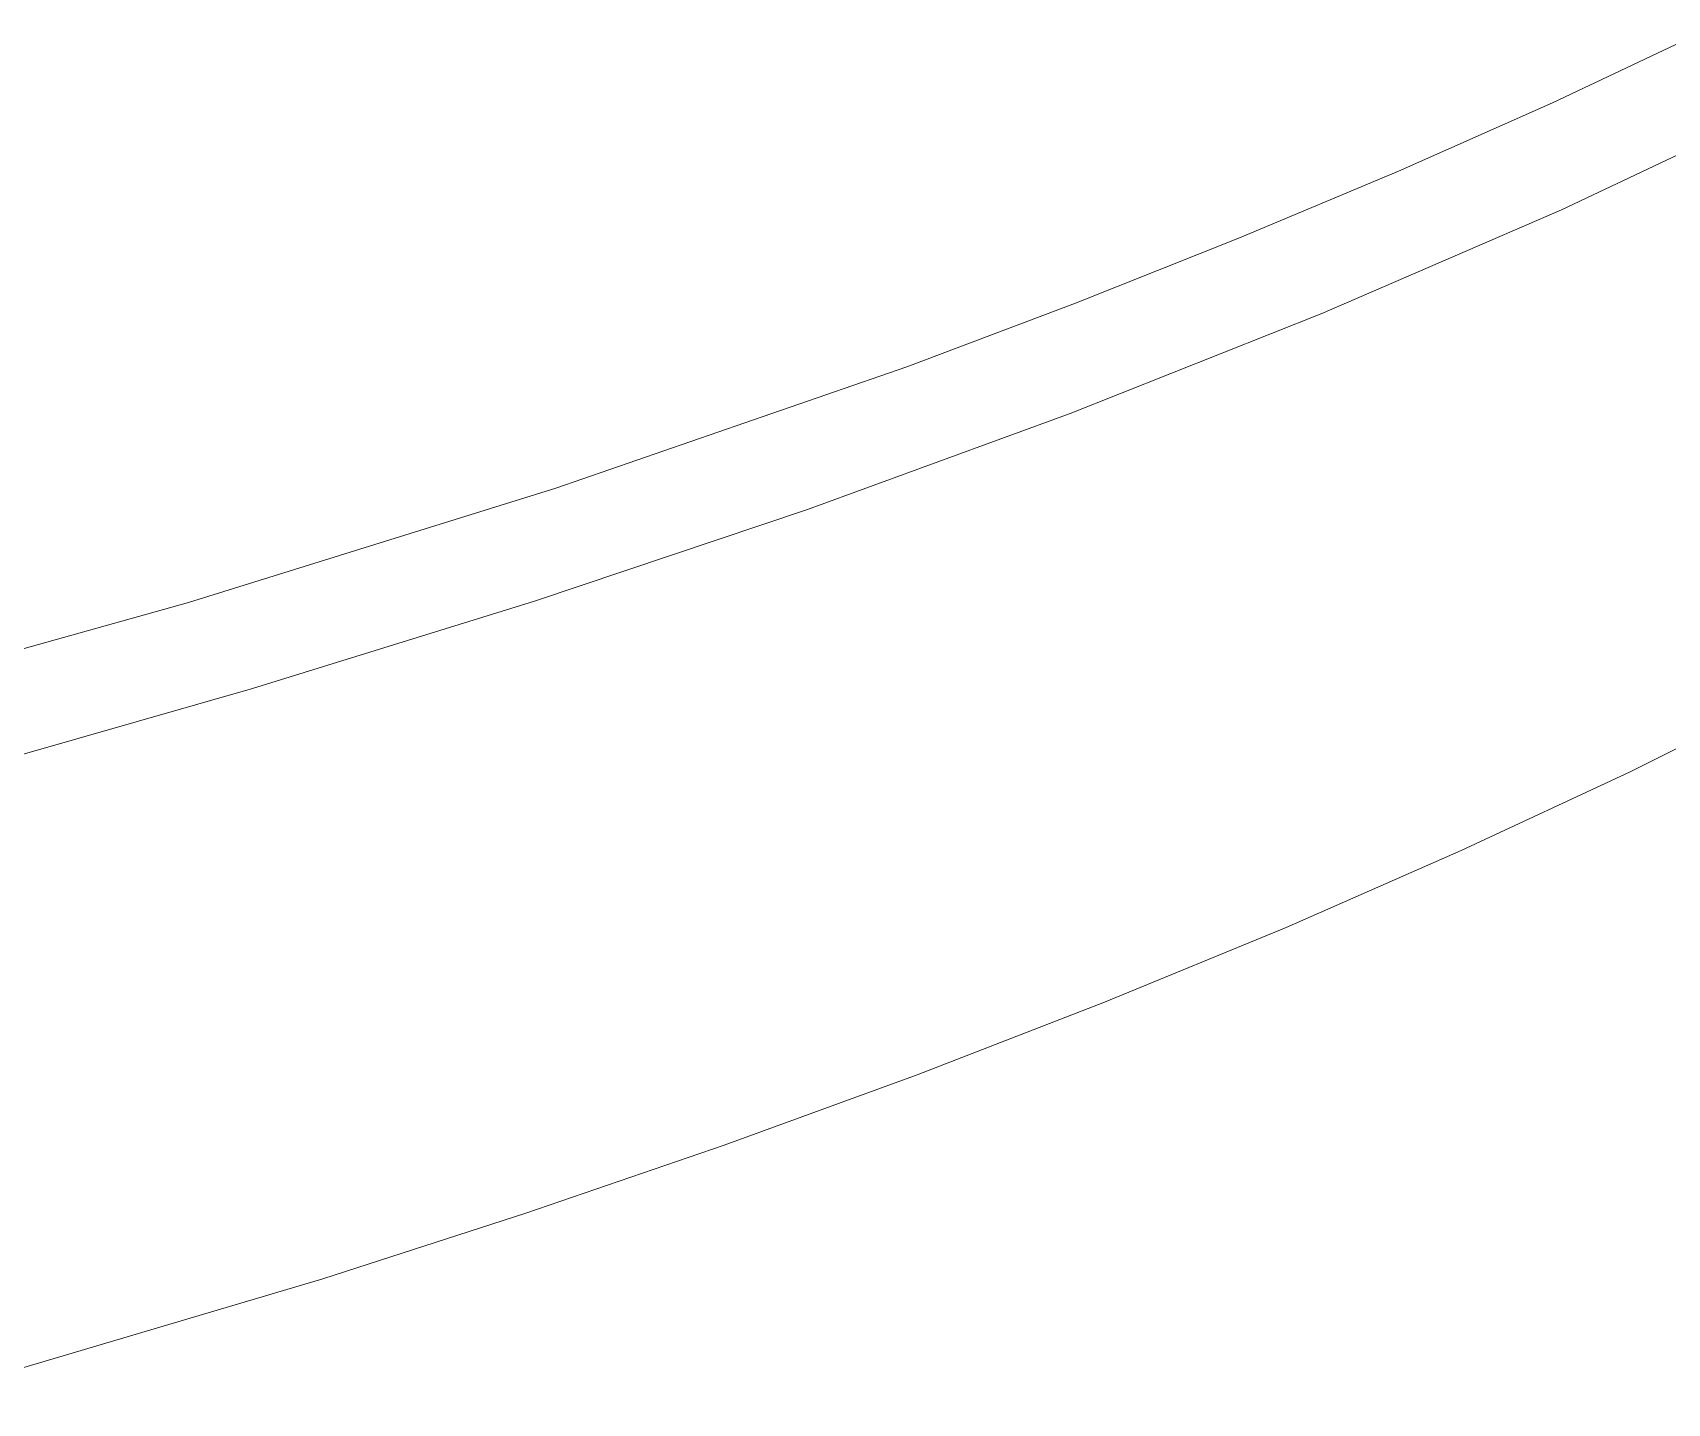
# Model space of a CAD drawing. Header units: inches. Extents: x 48 to 364, y 83 to 304.
# Drawn here: x 178.99 to 185.69, y 158.32 to 163.94 of the extents above; entities that cross this region are included whole.
import ezdxf

# ---------------------------------------------------------------- set-up
doc = ezdxf.new("R2010")
doc.units = ezdxf.units.IN
doc.header["$MEASUREMENT"] = 0
doc.layers.add('DIMS', color=7, linetype='Continuous')

# ---------------------------------------------------------------- blocks, each defined once
blk = doc.blocks.new('block 2044')
at = {"layer": 'DIMS', "color": 7, "lineweight": 18, "true_color": 0xffffff}
blk.add_lwpolyline([(178.4621, 158.3235), (180.1806, 158.8327)], dxfattribs=at)
blk = doc.blocks.new('block 2043')
at = {"layer": 'DIMS'}
blk.add_blockref('block 2044', (0, 0), dxfattribs=at)
blk = doc.blocks.new('block 2042')
at = {"layer": 'DIMS'}
blk.add_blockref('block 2043', (0, 0), dxfattribs=at)
blk = doc.blocks.new('block 2047')
at = {"layer": 'DIMS', "color": 7, "lineweight": 18, "true_color": 0xffffff}
blk.add_lwpolyline([(180.1806, 158.8327), (181.0129, 159.1021)], dxfattribs=at)
blk = doc.blocks.new('block 2046')
at = {"layer": 'DIMS'}
blk.add_blockref('block 2047', (0, 0), dxfattribs=at)
blk = doc.blocks.new('block 2045')
at = {"layer": 'DIMS'}
blk.add_blockref('block 2046', (0, 0), dxfattribs=at)
blk = doc.blocks.new('block 2050')
at = {"layer": 'DIMS', "color": 7, "lineweight": 18, "true_color": 0xffffff}
blk.add_lwpolyline([(181.0129, 159.1021), (181.8249, 159.3808)], dxfattribs=at)
blk = doc.blocks.new('block 2049')
at = {"layer": 'DIMS'}
blk.add_blockref('block 2050', (0, 0), dxfattribs=at)
blk = doc.blocks.new('block 2048')
at = {"layer": 'DIMS'}
blk.add_blockref('block 2049', (0, 0), dxfattribs=at)
blk = doc.blocks.new('block 2053')
at = {"layer": 'DIMS', "color": 7, "lineweight": 18, "true_color": 0xffffff}
blk.add_lwpolyline([(181.8249, 159.3808), (182.6149, 159.6685)], dxfattribs=at)
blk = doc.blocks.new('block 2052')
at = {"layer": 'DIMS'}
blk.add_blockref('block 2053', (0, 0), dxfattribs=at)
blk = doc.blocks.new('block 2051')
at = {"layer": 'DIMS'}
blk.add_blockref('block 2052', (0, 0), dxfattribs=at)
blk = doc.blocks.new('block 2056')
at = {"layer": 'DIMS', "color": 7, "lineweight": 18, "true_color": 0xffffff}
blk.add_lwpolyline([(182.6149, 159.6685), (183.3824, 159.9661)], dxfattribs=at)
blk = doc.blocks.new('block 2055')
at = {"layer": 'DIMS'}
blk.add_blockref('block 2056', (0, 0), dxfattribs=at)
blk = doc.blocks.new('block 2054')
at = {"layer": 'DIMS'}
blk.add_blockref('block 2055', (0, 0), dxfattribs=at)
blk = doc.blocks.new('block 2059')
at = {"layer": 'DIMS', "color": 7, "lineweight": 18, "true_color": 0xffffff}
blk.add_lwpolyline([(183.3824, 159.9661), (184.1262, 160.272)], dxfattribs=at)
blk = doc.blocks.new('block 2058')
at = {"layer": 'DIMS'}
blk.add_blockref('block 2059', (0, 0), dxfattribs=at)
blk = doc.blocks.new('block 2057')
at = {"layer": 'DIMS'}
blk.add_blockref('block 2058', (0, 0), dxfattribs=at)
blk = doc.blocks.new('block 2062')
at = {"layer": 'DIMS', "color": 7, "lineweight": 18, "true_color": 0xffffff}
blk.add_lwpolyline([(184.1262, 160.272), (184.8438, 160.5869)], dxfattribs=at)
blk = doc.blocks.new('block 2061')
at = {"layer": 'DIMS'}
blk.add_blockref('block 2062', (0, 0), dxfattribs=at)
blk = doc.blocks.new('block 2060')
at = {"layer": 'DIMS'}
blk.add_blockref('block 2061', (0, 0), dxfattribs=at)
blk = doc.blocks.new('block 2065')
at = {"layer": 'DIMS', "color": 7, "lineweight": 18, "true_color": 0xffffff}
blk.add_lwpolyline([(184.8438, 160.5869), (185.5353, 160.9097)], dxfattribs=at)
blk = doc.blocks.new('block 2064')
at = {"layer": 'DIMS'}
blk.add_blockref('block 2065', (0, 0), dxfattribs=at)
blk = doc.blocks.new('block 2063')
at = {"layer": 'DIMS'}
blk.add_blockref('block 2064', (0, 0), dxfattribs=at)
blk = doc.blocks.new('block 2068')
at = {"layer": 'DIMS', "color": 7, "lineweight": 18, "true_color": 0xffffff}
blk.add_lwpolyline([(185.5353, 160.9097), (186.1985, 161.2408)], dxfattribs=at)
blk = doc.blocks.new('block 2067')
at = {"layer": 'DIMS'}
blk.add_blockref('block 2068', (0, 0), dxfattribs=at)
blk = doc.blocks.new('block 2066')
at = {"layer": 'DIMS'}
blk.add_blockref('block 2067', (0, 0), dxfattribs=at)
blk = doc.blocks.new('block 2500')
at = {"layer": 'DIMS', "color": 7, "lineweight": 18, "true_color": 0xffffff}
blk.add_lwpolyline([(185.824, 163.9362), (185.2166, 163.6496)], dxfattribs=at)
blk = doc.blocks.new('block 2499')
at = {"layer": 'DIMS'}
blk.add_blockref('block 2500', (0, 0), dxfattribs=at)
blk = doc.blocks.new('block 2498')
at = {"layer": 'DIMS'}
blk.add_blockref('block 2499', (0, 0), dxfattribs=at)
blk = doc.blocks.new('block 2503')
at = {"layer": 'DIMS', "color": 7, "lineweight": 18, "true_color": 0xffffff}
blk.add_lwpolyline([(185.2166, 163.6496), (184.5861, 163.3692)], dxfattribs=at)
blk = doc.blocks.new('block 2502')
at = {"layer": 'DIMS'}
blk.add_blockref('block 2503', (0, 0), dxfattribs=at)
blk = doc.blocks.new('block 2501')
at = {"layer": 'DIMS'}
blk.add_blockref('block 2502', (0, 0), dxfattribs=at)
blk = doc.blocks.new('block 2506')
at = {"layer": 'DIMS', "color": 7, "lineweight": 18, "true_color": 0xffffff}
blk.add_lwpolyline([(184.5861, 163.3692), (183.9347, 163.0956)], dxfattribs=at)
blk = doc.blocks.new('block 2505')
at = {"layer": 'DIMS'}
blk.add_blockref('block 2506', (0, 0), dxfattribs=at)
blk = doc.blocks.new('block 2504')
at = {"layer": 'DIMS'}
blk.add_blockref('block 2505', (0, 0), dxfattribs=at)
blk = doc.blocks.new('block 2509')
at = {"layer": 'DIMS', "color": 7, "lineweight": 18, "true_color": 0xffffff}
blk.add_lwpolyline([(183.9347, 163.0956), (183.2636, 162.8286)], dxfattribs=at)
blk = doc.blocks.new('block 2508')
at = {"layer": 'DIMS'}
blk.add_blockref('block 2509', (0, 0), dxfattribs=at)
blk = doc.blocks.new('block 2507')
at = {"layer": 'DIMS'}
blk.add_blockref('block 2508', (0, 0), dxfattribs=at)
blk = doc.blocks.new('block 2512')
at = {"layer": 'DIMS', "color": 7, "lineweight": 18, "true_color": 0xffffff}
blk.add_lwpolyline([(183.2636, 162.8286), (182.5721, 162.5685)], dxfattribs=at)
blk = doc.blocks.new('block 2511')
at = {"layer": 'DIMS'}
blk.add_blockref('block 2512', (0, 0), dxfattribs=at)
blk = doc.blocks.new('block 2510')
at = {"layer": 'DIMS'}
blk.add_blockref('block 2511', (0, 0), dxfattribs=at)
blk = doc.blocks.new('block 2515')
at = {"layer": 'DIMS', "color": 7, "lineweight": 18, "true_color": 0xffffff}
blk.add_lwpolyline([(182.5721, 162.5685), (181.1345, 162.0704)], dxfattribs=at)
blk = doc.blocks.new('block 2514')
at = {"layer": 'DIMS'}
blk.add_blockref('block 2515', (0, 0), dxfattribs=at)
blk = doc.blocks.new('block 2513')
at = {"layer": 'DIMS'}
blk.add_blockref('block 2514', (0, 0), dxfattribs=at)
blk = doc.blocks.new('block 2518')
at = {"layer": 'DIMS', "color": 7, "lineweight": 18, "true_color": 0xffffff}
blk.add_lwpolyline([(181.1345, 162.0704), (179.6304, 161.6025)], dxfattribs=at)
blk = doc.blocks.new('block 2517')
at = {"layer": 'DIMS'}
blk.add_blockref('block 2518', (0, 0), dxfattribs=at)
blk = doc.blocks.new('block 2516')
at = {"layer": 'DIMS'}
blk.add_blockref('block 2517', (0, 0), dxfattribs=at)
blk = doc.blocks.new('block 2521')
at = {"layer": 'DIMS', "color": 7, "lineweight": 18, "true_color": 0xffffff}
blk.add_lwpolyline([(179.6304, 161.6025), (178.0694, 161.1657)], dxfattribs=at)
blk = doc.blocks.new('block 2520')
at = {"layer": 'DIMS'}
blk.add_blockref('block 2521', (0, 0), dxfattribs=at)
blk = doc.blocks.new('block 2519')
at = {"layer": 'DIMS'}
blk.add_blockref('block 2520', (0, 0), dxfattribs=at)
blk = doc.blocks.new('block 2767')
at = {"layer": 'DIMS', "color": 7, "lineweight": 18, "true_color": 0xffffff}
blk.add_lwpolyline([(178.7043, 160.9108), (179.8932, 161.2505)], dxfattribs=at)
blk = doc.blocks.new('block 2766')
at = {"layer": 'DIMS'}
blk.add_blockref('block 2767', (0, 0), dxfattribs=at)
blk = doc.blocks.new('block 2765')
at = {"layer": 'DIMS'}
blk.add_blockref('block 2766', (0, 0), dxfattribs=at)
blk = doc.blocks.new('block 2770')
at = {"layer": 'DIMS', "color": 7, "lineweight": 18, "true_color": 0xffffff}
blk.add_lwpolyline([(179.8932, 161.2505), (181.048, 161.6084)], dxfattribs=at)
blk = doc.blocks.new('block 2769')
at = {"layer": 'DIMS'}
blk.add_blockref('block 2770', (0, 0), dxfattribs=at)
blk = doc.blocks.new('block 2768')
at = {"layer": 'DIMS'}
blk.add_blockref('block 2769', (0, 0), dxfattribs=at)
blk = doc.blocks.new('block 2773')
at = {"layer": 'DIMS', "color": 7, "lineweight": 18, "true_color": 0xffffff}
blk.add_lwpolyline([(181.048, 161.6084), (182.1656, 161.9843)], dxfattribs=at)
blk = doc.blocks.new('block 2772')
at = {"layer": 'DIMS'}
blk.add_blockref('block 2773', (0, 0), dxfattribs=at)
blk = doc.blocks.new('block 2771')
at = {"layer": 'DIMS'}
blk.add_blockref('block 2772', (0, 0), dxfattribs=at)
blk = doc.blocks.new('block 2776')
at = {"layer": 'DIMS', "color": 7, "lineweight": 18, "true_color": 0xffffff}
blk.add_lwpolyline([(182.1656, 161.9843), (183.2412, 162.377)], dxfattribs=at)
blk = doc.blocks.new('block 2775')
at = {"layer": 'DIMS'}
blk.add_blockref('block 2776', (0, 0), dxfattribs=at)
blk = doc.blocks.new('block 2774')
at = {"layer": 'DIMS'}
blk.add_blockref('block 2775', (0, 0), dxfattribs=at)
blk = doc.blocks.new('block 2779')
at = {"layer": 'DIMS', "color": 7, "lineweight": 18, "true_color": 0xffffff}
blk.add_lwpolyline([(183.2412, 162.377), (184.2723, 162.7863)], dxfattribs=at)
blk = doc.blocks.new('block 2778')
at = {"layer": 'DIMS'}
blk.add_blockref('block 2779', (0, 0), dxfattribs=at)
blk = doc.blocks.new('block 2777')
at = {"layer": 'DIMS'}
blk.add_blockref('block 2778', (0, 0), dxfattribs=at)
blk = doc.blocks.new('block 2782')
at = {"layer": 'DIMS', "color": 7, "lineweight": 18, "true_color": 0xffffff}
blk.add_lwpolyline([(184.2723, 162.7863), (185.2548, 163.2114)], dxfattribs=at)
blk = doc.blocks.new('block 2781')
at = {"layer": 'DIMS'}
blk.add_blockref('block 2782', (0, 0), dxfattribs=at)
blk = doc.blocks.new('block 2780')
at = {"layer": 'DIMS'}
blk.add_blockref('block 2781', (0, 0), dxfattribs=at)
blk = doc.blocks.new('block 2785')
at = {"layer": 'DIMS', "color": 7, "lineweight": 18, "true_color": 0xffffff}
blk.add_lwpolyline([(185.2548, 163.2114), (186.1864, 163.6517)], dxfattribs=at)
blk = doc.blocks.new('block 2784')
at = {"layer": 'DIMS'}
blk.add_blockref('block 2785', (0, 0), dxfattribs=at)
blk = doc.blocks.new('block 2783')
at = {"layer": 'DIMS'}
blk.add_blockref('block 2784', (0, 0), dxfattribs=at)

msp = doc.modelspace()

# ---------------------------------------------------------------- block references
at = {"layer": 'DIMS'}
for name in ['block 2498', 'block 2501', 'block 2783', 'block 2504', 'block 2780', 'block 2507', 'block 2510', 'block 2777', 'block 2513', 'block 2774', 'block 2516', 'block 2771', 'block 2519', 'block 2768', 'block 2765', 'block 2066', 'block 2063', 'block 2060', 'block 2057', 'block 2054', 'block 2051', 'block 2048', 'block 2045', 'block 2042']:
    msp.add_blockref(name, (0, 0), dxfattribs=at)

doc.saveas('drawing.dxf')
